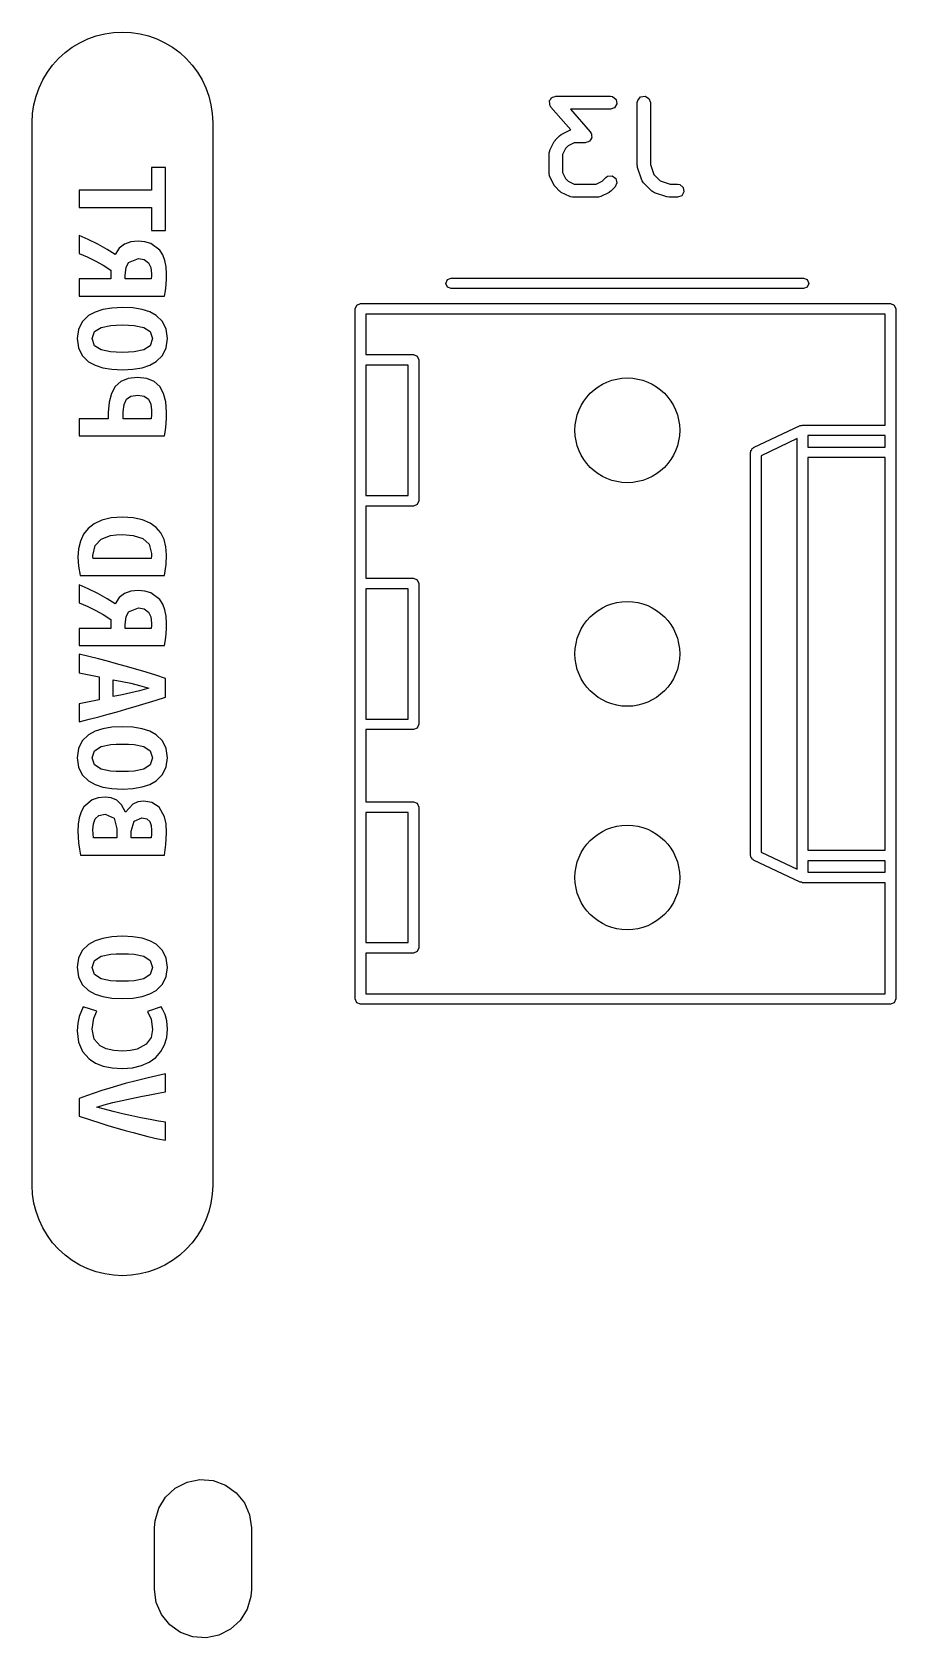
# Model space of a CAD drawing. Extents: x 64 to 231, y -147 to -43.
# Drawn here: x 64.26 to 74.07, y -94.49 to -76.25 of the extents above; entities that cross this region are included whole.
import ezdxf

# ---------------------------------------------------------------- set-up
doc = ezdxf.new("R2010")
doc.units = 0
doc.layers.add('BLACK', color=7, linetype='CONTINUOUS')

msp = doc.modelspace()

# ---------------------------------------------------------------- linework, layer by layer
at = {"layer": 'BLACK', "linetype": 'CONTINUOUS'}
for p, q in [((65.082, -76.2676), (65.1815, -76.2528)), ((65.1815, -76.2528), (65.282, -76.2479)), ((65.282, -76.2479), (65.3825, -76.2528)), ((65.3825, -76.2528), (65.482, -76.2676)), ((64.6315, -76.4806), (64.7123, -76.4207)), ((64.7123, -76.4207), (64.7986, -76.369)), ((64.7986, -76.369), (64.8896, -76.3259)), ((64.8896, -76.3259), (64.9843, -76.292)), ((64.9843, -76.292), (65.082, -76.2676)), ((65.482, -76.2676), (65.5797, -76.292)), ((65.5797, -76.292), (65.6744, -76.3259)), ((65.6744, -76.3259), (65.7654, -76.369)), ((65.7654, -76.369), (65.8517, -76.4207)), ((65.8517, -76.4207), (65.9325, -76.4806)), ((64.4894, -76.6228), (64.5569, -76.5482)), ((64.5569, -76.5482), (64.6315, -76.4806)), ((65.9325, -76.4806), (66.0071, -76.5482)), ((66.0071, -76.5482), (66.0746, -76.6228)), ((64.3347, -76.8809), (64.3777, -76.7899)), ((64.3777, -76.7899), (64.4294, -76.7036)), ((64.4294, -76.7036), (64.4894, -76.6228)), ((66.0746, -76.6228), (66.1346, -76.7036)), ((66.1346, -76.7036), (66.1863, -76.7899)), ((66.1863, -76.7899), (66.2293, -76.8809)), ((64.2763, -77.0732), (64.3008, -76.9756)), ((64.3008, -76.9756), (64.3347, -76.8809)), ((66.2293, -76.8809), (66.2632, -76.9756)), ((66.2632, -76.9756), (66.2877, -77.0732)), ((70.1627, -76.9899), (70.1665, -76.9852)), ((70.1665, -76.9852), (70.1863, -76.9813)), ((70.1863, -76.9813), (70.2053, -76.9744)), ((70.2053, -76.9744), (70.8244, -76.9744)), ((70.8244, -76.9744), (70.85, -76.9789)), ((70.85, -76.9789), (70.8893, -77.0119)), ((71.1349, -77.0237), (71.1678, -76.9844)), ((71.1678, -76.9844), (71.2184, -76.9755)), ((71.2184, -76.9755), (71.2628, -77.0012)), ((64.2615, -77.1728), (64.2763, -77.0732)), ((66.2877, -77.0732), (66.3025, -77.1728)), ((70.1315, -77.0364), (70.1345, -77.0312)), ((70.135, -77.0563), (70.1315, -77.0364)), ((70.1343, -77.0252), (70.147, -77.0094)), ((70.1345, -77.0312), (70.1343, -77.0252)), ((70.1354, -77.0765), (70.135, -77.0563)), ((70.1398, -77.0838), (70.1354, -77.0765)), ((70.1404, -77.0869), (70.1398, -77.0838)), ((70.1431, -77.0891), (70.1404, -77.0869)), ((70.1489, -77.0988), (70.1431, -77.0891)), ((70.147, -77.0094), (70.1571, -76.9919)), ((70.3766, -77.359), (70.1489, -77.0988)), ((70.1571, -76.9919), (70.1627, -76.9899)), ((70.8244, -77.1244), (70.3706, -77.1244)), ((70.3706, -77.1244), (70.5951, -77.3809)), ((70.8726, -77.1068), (70.8244, -77.1244)), ((70.8982, -77.0624), (70.8726, -77.1068)), ((70.8893, -77.0119), (70.8982, -77.0624)), ((71.1303, -77.0494), (71.1349, -77.0237)), ((71.1303, -77.7637), (71.1303, -77.0494)), ((71.2628, -77.0012), (71.2803, -77.0494)), ((71.2803, -77.0494), (71.2803, -77.7515)), ((64.2566, -77.2733), (64.2615, -77.1728)), ((64.2566, -89.3507), (64.2566, -77.2733)), ((66.3025, -77.1728), (66.3074, -77.2733)), ((66.3074, -77.2733), (66.3074, -89.3507)), ((70.1383, -77.5873), (70.1859, -77.492)), ((70.1859, -77.492), (70.1992, -77.474)), ((70.1992, -77.474), (70.1999, -77.4725)), ((70.1999, -77.4725), (70.2475, -77.4249)), ((70.2475, -77.4249), (70.2659, -77.4121)), ((70.2659, -77.4121), (70.267, -77.4109)), ((70.267, -77.4109), (70.3623, -77.3633)), ((70.4135, -77.5053), (70.345, -77.5396)), ((70.3623, -77.3633), (70.3766, -77.359)), ((70.5387, -77.5053), (70.4135, -77.5053)), ((70.5577, -77.4984), (70.5387, -77.5053)), ((70.5775, -77.4945), (70.5577, -77.4984)), ((70.5813, -77.4898), (70.5775, -77.4945)), ((70.5869, -77.4878), (70.5813, -77.4898)), ((70.597, -77.4703), (70.5869, -77.4878)), ((70.5951, -77.3809), (70.601, -77.3906)), ((70.6097, -77.4545), (70.597, -77.4703)), ((70.601, -77.3906), (70.6036, -77.3928)), ((70.6036, -77.3928), (70.6042, -77.3959)), ((70.6042, -77.3959), (70.6086, -77.4032)), ((70.6086, -77.4032), (70.609, -77.4234)), ((70.609, -77.4234), (70.6125, -77.4434)), ((70.6125, -77.4434), (70.6095, -77.4485)), ((70.6095, -77.4485), (70.6097, -77.4545)), ((70.1303, -77.6208), (70.1349, -77.5952)), ((70.1303, -77.8589), (70.1303, -77.6208)), ((70.1349, -77.5952), (70.1377, -77.5917)), ((70.1377, -77.5917), (70.1383, -77.5873)), ((70.3146, -77.57), (70.2803, -77.6385)), ((70.2803, -77.6385), (70.2803, -77.8412)), ((70.345, -77.5396), (70.3146, -77.57)), ((65.7725, -77.7859), (65.6106, -77.7859)), ((65.6106, -77.7859), (65.6106, -78.0447)), ((65.7725, -78.5003), (65.7725, -77.7859)), ((70.1319, -77.8631), (70.1303, -77.8589)), ((70.1308, -77.8675), (70.1319, -77.8631)), ((70.1383, -77.8924), (70.1308, -77.8675)), ((70.1859, -77.9877), (70.1383, -77.8924)), ((70.2803, -77.8412), (70.3146, -77.9097)), ((70.7713, -77.9011), (70.7927, -77.8862)), ((70.7927, -77.8862), (70.8438, -77.8817)), ((70.8438, -77.8817), (70.8858, -77.9111)), ((71.1309, -77.7652), (71.1303, -77.7637)), ((71.1342, -77.7874), (71.1309, -77.7652)), ((71.1818, -77.9302), (71.1342, -77.7874)), ((71.2803, -77.7515), (71.3185, -77.866)), ((71.3185, -77.866), (71.3887, -77.9362)), ((64.7899, -78.0447), (64.7899, -78.2415)), ((65.6106, -78.0447), (64.7899, -78.0447)), ((70.1871, -77.9888), (70.1859, -77.9877)), ((70.1999, -78.0072), (70.1871, -77.9888)), ((70.2475, -78.0548), (70.1999, -78.0072)), ((70.249, -78.0555), (70.2475, -78.0548)), ((70.267, -78.0688), (70.249, -78.0555)), ((70.3623, -78.1165), (70.267, -78.0688)), ((70.3146, -77.9097), (70.345, -77.9401)), ((70.345, -77.9401), (70.4135, -77.9744)), ((70.4135, -77.9744), (70.6638, -77.9744)), ((70.6638, -77.9744), (70.7323, -77.9401)), ((70.8103, -78.0688), (70.7151, -78.1165)), ((70.7323, -77.9401), (70.7713, -77.9011)), ((70.8114, -78.0677), (70.8103, -78.0688)), ((70.8298, -78.0548), (70.8114, -78.0677)), ((70.8774, -78.0072), (70.8298, -78.0548)), ((70.8991, -77.9607), (70.8774, -78.0072)), ((70.8858, -77.9111), (70.8991, -77.9607)), ((71.1846, -77.9338), (71.1818, -77.9302)), ((71.185, -77.9382), (71.1846, -77.9338)), ((71.1999, -77.9596), (71.185, -77.9382)), ((71.2952, -78.0548), (71.1999, -77.9596)), ((71.2992, -78.0567), (71.2952, -78.0548)), ((71.3016, -78.0605), (71.2992, -78.0567)), ((71.3245, -78.0729), (71.3016, -78.0605)), ((71.4673, -78.1205), (71.3245, -78.0729)), ((71.3887, -77.9362), (71.5032, -77.9744)), ((71.5032, -77.9744), (71.5863, -77.9744)), ((71.5863, -77.9744), (71.6119, -77.9789)), ((71.6119, -77.9789), (71.6512, -78.0119)), ((71.6601, -78.0624), (71.6345, -78.1068)), ((71.6512, -78.0119), (71.6601, -78.0624)), ((64.7899, -78.2415), (65.6106, -78.2415)), ((65.6106, -78.2415), (65.6106, -78.5003)), ((70.3667, -78.117), (70.3623, -78.1165)), ((70.3702, -78.1199), (70.3667, -78.117)), ((70.3958, -78.1244), (70.3702, -78.1199)), ((70.6815, -78.1244), (70.3958, -78.1244)), ((70.6857, -78.1228), (70.6815, -78.1244)), ((70.6901, -78.1239), (70.6857, -78.1228)), ((70.7151, -78.1165), (70.6901, -78.1239)), ((71.469, -78.1205), (71.4673, -78.1205)), ((71.491, -78.1244), (71.469, -78.1205)), ((71.5863, -78.1244), (71.491, -78.1244)), ((71.6345, -78.1068), (71.5863, -78.1244)), ((64.8939, -78.6027), (64.7899, -78.5574)), ((64.7899, -78.5574), (64.7899, -78.7622)), ((65.0034, -78.6574), (64.8939, -78.6027)), ((65.4614, -78.6225), (65.3796, -78.6313)), ((65.5386, -78.6291), (65.4614, -78.6225)), ((65.6106, -78.5003), (65.7725, -78.5003)), ((64.7899, -78.7622), (64.8833, -78.8017)), ((64.8833, -78.8017), (64.9732, -78.8472)), ((65.1082, -78.7162), (65.0034, -78.6574)), ((65.1994, -78.7733), (65.1082, -78.7162)), ((65.2443, -78.7039), (65.1994, -78.7733)), ((65.3058, -78.6574), (65.2443, -78.7039)), ((65.3796, -78.6313), (65.3058, -78.6574)), ((65.6051, -78.6487), (65.5386, -78.6291)), ((65.7059, -78.7241), (65.6051, -78.6487)), ((65.7404, -78.7781), (65.7059, -78.7241)), ((65.7646, -78.8416), (65.7404, -78.7781)), ((64.9732, -78.8472), (65.0619, -78.8974)), ((65.0619, -78.8974), (65.1518, -78.9511)), ((65.1518, -78.9511), (65.1518, -79.0527)), ((65.3137, -79.0099), (65.3235, -78.9238)), ((65.3235, -78.9238), (65.3526, -78.8654)), ((65.3526, -78.8654), (65.463, -78.821)), ((65.463, -78.821), (65.5304, -78.8329)), ((65.5304, -78.8329), (65.5773, -78.8686)), ((65.5773, -78.8686), (65.6047, -78.9238)), ((65.6047, -78.9238), (65.6138, -78.994)), ((65.7789, -78.9138), (65.7646, -78.8416)), ((65.7836, -78.994), (65.7789, -78.9138)), ((65.1518, -79.0527), (64.7899, -79.0527)), ((64.7899, -79.0527), (64.7899, -79.248)), ((65.3137, -79.0527), (65.3137, -79.0099)), ((65.609, -79.0527), (65.3137, -79.0527)), ((65.613, -79.021), (65.609, -79.0527)), ((65.6138, -78.994), (65.613, -79.021)), ((65.7702, -79.1853), (65.7781, -79.1162)), ((65.7781, -79.1162), (65.7821, -79.0496)), ((65.7821, -79.0496), (65.7836, -78.994)), ((68.957, -79.102), (68.9746, -79.0596)), ((68.9746, -79.1444), (68.957, -79.102)), ((68.9746, -79.0596), (69.017, -79.042)), ((69.017, -79.162), (68.9746, -79.1444)), ((69.017, -79.042), (73.017, -79.042)), ((73.017, -79.162), (69.017, -79.162)), ((73.017, -79.042), (73.0594, -79.0596)), ((73.0594, -79.1444), (73.017, -79.162)), ((73.0594, -79.0596), (73.077, -79.102)), ((73.077, -79.102), (73.0594, -79.1444)), ((64.7899, -79.248), (65.7583, -79.248)), ((65.7583, -79.248), (65.7702, -79.1853)), ((67.927, -79.392), (67.9446, -79.3496)), ((67.9446, -79.3496), (67.987, -79.332)), ((67.987, -79.332), (74.007, -79.332)), ((74.007, -79.332), (74.0494, -79.3496)), ((74.0494, -79.3496), (74.067, -79.392)), ((64.8267, -79.5385), (64.7836, -79.6253)), ((64.8986, -79.4687), (64.8267, -79.5385)), ((64.9711, -79.4284), (64.8986, -79.4687)), ((65.0592, -79.3996), (64.9711, -79.4284)), ((65.1628, -79.3823), (65.0592, -79.3996)), ((65.282, -79.3766), (65.1628, -79.3823)), ((65.4012, -79.3822), (65.282, -79.3766)), ((65.5048, -79.3992), (65.4012, -79.3822)), ((65.5929, -79.4275), (65.5048, -79.3992)), ((65.6654, -79.4671), (65.5929, -79.4275)), ((65.7373, -79.5366), (65.6654, -79.4671)), ((65.7804, -79.6244), (65.7373, -79.5366)), ((67.927, -87.232), (67.927, -79.392)), ((73.947, -79.452), (68.047, -79.452)), ((68.047, -79.452), (68.047, -79.912)), ((73.947, -80.712), (73.947, -79.452)), ((74.067, -79.392), (74.067, -87.232)), ((64.7836, -79.6253), (64.7692, -79.729)), ((64.9391, -79.7306), (64.9661, -79.6504)), ((64.9661, -79.6504), (65.0399, -79.6028)), ((65.0399, -79.6028), (65.1487, -79.5806)), ((65.1487, -79.5806), (65.2129, -79.5764)), ((65.2129, -79.5764), (65.282, -79.575)), ((65.282, -79.575), (65.3513, -79.5764)), ((65.3513, -79.5764), (65.4161, -79.5806)), ((65.4161, -79.5806), (65.5249, -79.6028)), ((65.5249, -79.6028), (65.5979, -79.6496)), ((65.5979, -79.6496), (65.6249, -79.7306)), ((65.7948, -79.7306), (65.7804, -79.6244)), ((64.7692, -79.729), (64.7836, -79.8353)), ((64.7836, -79.8353), (64.8267, -79.9234)), ((64.9661, -79.8116), (64.9391, -79.7306)), ((65.0391, -79.8584), (64.9661, -79.8116)), ((65.1479, -79.8806), (65.0391, -79.8584)), ((65.2127, -79.8848), (65.1479, -79.8806)), ((65.282, -79.8862), (65.2127, -79.8848)), ((65.3511, -79.8848), (65.282, -79.8862)), ((65.4154, -79.8806), (65.3511, -79.8848)), ((65.5241, -79.8584), (65.4154, -79.8806)), ((65.5979, -79.8116), (65.5241, -79.8584)), ((65.6249, -79.7306), (65.5979, -79.8116)), ((65.7373, -79.9204), (65.7804, -79.8336)), ((65.7804, -79.8336), (65.7948, -79.7306)), ((64.8267, -79.9234), (64.8986, -79.9933)), ((64.8986, -79.9933), (64.9711, -80.0333)), ((64.9711, -80.0333), (65.0592, -80.0618)), ((65.0592, -80.0618), (65.1628, -80.0789)), ((65.1628, -80.0789), (65.282, -80.0846)), ((65.282, -80.0846), (65.4012, -80.0788)), ((65.4012, -80.0788), (65.5048, -80.0612)), ((65.5048, -80.0612), (65.5929, -80.0319)), ((65.5929, -80.0319), (65.6654, -79.9909)), ((65.6654, -79.9909), (65.7373, -79.9204)), ((68.047, -79.912), (68.587, -79.912)), ((68.047, -80.032), (68.047, -81.512)), ((68.527, -80.032), (68.047, -80.032)), ((68.527, -81.512), (68.527, -80.032)), ((68.587, -79.912), (68.6294, -79.9296)), ((68.6294, -79.9296), (68.647, -79.972)), ((68.647, -79.972), (68.647, -81.572)), ((65.2635, -80.2181), (65.2002, -80.2759)), ((65.3484, -80.1835), (65.2635, -80.2181)), ((65.455, -80.1719), (65.3484, -80.1835)), ((65.5606, -80.1834), (65.455, -80.1719)), ((65.6445, -80.2178), (65.5606, -80.1834)), ((65.7067, -80.2751), (65.6445, -80.2178)), ((65.1566, -80.3548), (65.1304, -80.453)), ((65.2002, -80.2759), (65.1566, -80.3548)), ((65.3009, -80.4787), (65.3288, -80.4196)), ((65.3288, -80.4196), (65.3794, -80.3839)), ((65.3794, -80.3839), (65.4566, -80.3719)), ((65.4566, -80.3719), (65.5298, -80.3837)), ((65.5298, -80.3837), (65.5781, -80.4188)), ((65.5781, -80.4188), (65.6049, -80.4734)), ((65.7494, -80.3533), (65.7067, -80.2751)), ((65.7751, -80.4501), (65.7494, -80.3533)), ((65.7836, -80.5656), (65.7751, -80.4501)), ((65.1304, -80.453), (65.1217, -80.5704)), ((65.1217, -80.5704), (65.1217, -80.6402)), ((65.2915, -80.5609), (65.3009, -80.4787)), ((65.2915, -80.6402), (65.2915, -80.5609)), ((65.6049, -80.4734), (65.6138, -80.5434)), ((65.613, -80.5918), (65.609, -80.6402)), ((65.6138, -80.5434), (65.613, -80.5918)), ((65.7781, -80.699), (65.7821, -80.6275)), ((65.7821, -80.6275), (65.7836, -80.5656)), ((65.1217, -80.6402), (64.7899, -80.6402)), ((64.7899, -80.6402), (64.7899, -80.8355)), ((65.609, -80.6402), (65.2915, -80.6402)), ((65.7598, -80.8355), (65.7709, -80.7712)), ((65.7709, -80.7712), (65.7781, -80.699)), ((72.4514, -80.9677), (72.9814, -80.7177)), ((72.9814, -80.7177), (72.9947, -80.7171)), ((72.9947, -80.7171), (73.007, -80.712)), ((73.007, -80.712), (73.947, -80.712)), ((64.7899, -80.8355), (65.7598, -80.8355)), ((72.4205, -81.0017), (72.4295, -80.9919)), ((72.4295, -80.9919), (72.4346, -80.9796)), ((72.4346, -80.9796), (72.4443, -80.9755)), ((72.4443, -80.9755), (72.4514, -80.9677)), ((72.947, -80.8666), (72.537, -81.06)), ((72.947, -85.7574), (72.947, -80.8666)), ((73.067, -80.832), (73.067, -80.962)), ((73.947, -80.832), (73.067, -80.832)), ((73.067, -80.962), (73.947, -80.962)), ((73.947, -80.962), (73.947, -80.832)), ((72.417, -81.022), (72.421, -81.0123)), ((72.417, -85.602), (72.417, -81.022)), ((72.421, -81.0123), (72.4205, -81.0017)), ((72.537, -81.06), (72.537, -85.564)), ((73.067, -81.082), (73.067, -85.542)), ((73.947, -81.082), (73.067, -81.082)), ((73.947, -85.542), (73.947, -81.082)), ((68.047, -81.512), (68.527, -81.512)), ((68.587, -81.632), (68.047, -81.632)), ((68.047, -81.632), (68.047, -82.452)), ((68.6294, -81.6144), (68.587, -81.632)), ((68.647, -81.572), (68.6294, -81.6144)), ((64.8931, -81.8864), (64.8409, -81.9525)), ((64.9623, -81.8326), (64.8931, -81.8864)), ((65.0494, -81.792), (64.9623, -81.8326)), ((65.1556, -81.7664), (65.0494, -81.792)), ((65.282, -81.7578), (65.1556, -81.7664)), ((65.4056, -81.7656), (65.282, -81.7578)), ((65.5098, -81.7888), (65.4056, -81.7656)), ((65.5959, -81.8259), (65.5098, -81.7888)), ((65.6654, -81.8753), (65.5959, -81.8259)), ((65.7184, -81.937), (65.6654, -81.8753)), ((64.805, -82.0301), (64.7841, -82.1176)), ((64.8409, -81.9525), (64.805, -82.0301)), ((64.947, -82.1928), (64.9724, -82.0809)), ((64.9724, -82.0809), (65.0423, -82.0079)), ((65.0423, -82.0079), (65.1479, -81.9682)), ((65.1479, -81.9682), (65.212, -81.9593)), ((65.212, -81.9593), (65.282, -81.9563)), ((65.282, -81.9563), (65.4058, -81.9658)), ((65.4058, -81.9658), (65.5122, -81.9991)), ((65.5122, -81.9991), (65.586, -82.0642)), ((65.586, -82.0642), (65.6138, -82.1706)), ((65.7551, -82.011), (65.7184, -81.937)), ((65.7765, -82.0954), (65.7551, -82.011)), ((64.7841, -82.1176), (64.7772, -82.2134)), ((64.7772, -82.2134), (64.7827, -82.3158)), ((64.947, -82.2103), (64.947, -82.1928)), ((64.9486, -82.2277), (64.947, -82.2103)), ((65.609, -82.2277), (64.9486, -82.2277)), ((65.613, -82.1992), (65.609, -82.2277)), ((65.6138, -82.1706), (65.613, -82.1992)), ((65.7836, -82.188), (65.7765, -82.0954)), ((65.7789, -82.2976), (65.7836, -82.188)), ((64.7827, -82.3158), (64.801, -82.423)), ((64.801, -82.423), (65.7598, -82.423)), ((65.7598, -82.423), (65.7789, -82.2976)), ((68.047, -82.452), (68.587, -82.452)), ((68.587, -82.452), (68.6294, -82.4696)), ((64.8939, -82.5714), (64.7899, -82.5262)), ((64.7899, -82.5262), (64.7899, -82.731)), ((65.0034, -82.6262), (64.8939, -82.5714)), ((65.1082, -82.6849), (65.0034, -82.6262)), ((65.3058, -82.6262), (65.2443, -82.6726)), ((65.3796, -82.6), (65.3058, -82.6262)), ((65.4614, -82.5913), (65.3796, -82.6)), ((65.5386, -82.5978), (65.4614, -82.5913)), ((65.6051, -82.6175), (65.5386, -82.5978)), ((65.7059, -82.6929), (65.6051, -82.6175)), ((68.047, -82.572), (68.047, -84.052)), ((68.527, -82.572), (68.047, -82.572)), ((68.527, -84.052), (68.527, -82.572)), ((68.6294, -82.4696), (68.647, -82.512)), ((68.647, -82.512), (68.647, -84.112)), ((64.7899, -82.731), (64.8833, -82.7705)), ((64.8833, -82.7705), (64.9732, -82.8159)), ((64.9732, -82.8159), (65.0619, -82.8661)), ((65.1994, -82.7421), (65.1082, -82.6849)), ((65.2443, -82.6726), (65.1994, -82.7421)), ((65.3526, -82.8342), (65.463, -82.7897)), ((65.463, -82.7897), (65.5304, -82.8016)), ((65.5304, -82.8016), (65.5773, -82.8373)), ((65.7404, -82.7468), (65.7059, -82.6929)), ((65.7646, -82.8103), (65.7404, -82.7468)), ((65.7789, -82.8826), (65.7646, -82.8103)), ((65.0619, -82.8661), (65.1518, -82.9199)), ((65.1518, -82.9199), (65.1518, -83.0215)), ((65.3137, -82.9786), (65.3235, -82.8925)), ((65.3137, -83.0215), (65.3137, -82.9786)), ((65.3235, -82.8925), (65.3526, -82.8342)), ((65.5773, -82.8373), (65.6047, -82.8925)), ((65.6047, -82.8925), (65.6138, -82.9627)), ((65.613, -82.9897), (65.609, -83.0215)), ((65.6138, -82.9627), (65.613, -82.9897)), ((65.7836, -82.9627), (65.7789, -82.8826)), ((65.7821, -83.0183), (65.7836, -82.9627)), ((65.1518, -83.0215), (64.7899, -83.0215)), ((64.7899, -83.0215), (64.7899, -83.2167)), ((65.609, -83.0215), (65.3137, -83.0215)), ((65.7583, -83.2167), (65.7702, -83.154)), ((65.7702, -83.154), (65.7781, -83.085)), ((65.7781, -83.085), (65.7821, -83.0183)), ((64.7899, -83.2167), (65.7583, -83.2167)), ((64.9013, -83.343), (64.7899, -83.3168)), ((64.7899, -83.3168), (64.7899, -83.5263)), ((65.0095, -83.3695), (64.9013, -83.343)), ((65.1144, -83.3963), (65.0095, -83.3695)), ((64.7899, -83.5263), (65.0169, -83.5724)), ((65.2161, -83.4234), (65.1144, -83.3963)), ((65.3145, -83.4509), (65.2161, -83.4234)), ((65.434, -83.4855), (65.3145, -83.4509)), ((65.5501, -83.5202), (65.434, -83.4855)), ((65.6629, -83.5549), (65.5501, -83.5202)), ((65.0169, -83.5724), (65.0169, -83.8343)), ((65.1788, -83.7978), (65.1788, -83.6057)), ((65.1788, -83.6057), (65.2804, -83.6247)), ((65.2804, -83.6247), (65.378, -83.6462)), ((65.378, -83.6462), (65.4765, -83.6716)), ((65.4765, -83.7303), (65.378, -83.7557)), ((65.4765, -83.6716), (65.582, -83.7009)), ((65.582, -83.7009), (65.4765, -83.7303)), ((65.7725, -83.5898), (65.6629, -83.5549)), ((65.7725, -83.8025), (65.7725, -83.5898)), ((65.0169, -83.8343), (64.7899, -83.8787)), ((64.7899, -83.8787), (64.7899, -84.0819)), ((65.2804, -83.7779), (65.1788, -83.7978)), ((65.378, -83.7557), (65.2804, -83.7779)), ((65.3193, -83.9406), (65.4372, -83.9052)), ((65.4372, -83.9052), (65.5521, -83.8704)), ((65.5521, -83.8704), (65.6638, -83.8362)), ((65.6638, -83.8362), (65.7725, -83.8025)), ((64.7899, -84.0819), (64.904, -84.0539)), ((64.904, -84.0539), (65.014, -84.0258)), ((65.014, -84.0258), (65.1199, -83.9975)), ((65.1199, -83.9975), (65.2217, -83.9692)), ((65.2217, -83.9692), (65.3193, -83.9406)), ((68.047, -84.052), (68.527, -84.052)), ((64.8986, -84.2312), (64.8267, -84.301)), ((64.9711, -84.1909), (64.8986, -84.2312)), ((65.0592, -84.1621), (64.9711, -84.1909)), ((65.1628, -84.1448), (65.0592, -84.1621)), ((65.282, -84.1391), (65.1628, -84.1448)), ((65.4012, -84.1447), (65.282, -84.1391)), ((65.5048, -84.1617), (65.4012, -84.1447)), ((65.5929, -84.19), (65.5048, -84.1617)), ((65.6654, -84.2296), (65.5929, -84.19)), ((65.7373, -84.2991), (65.6654, -84.2296)), ((68.587, -84.172), (68.047, -84.172)), ((68.047, -84.172), (68.047, -84.992)), ((68.6294, -84.1544), (68.587, -84.172)), ((68.647, -84.112), (68.6294, -84.1544)), ((64.7836, -84.3878), (64.7692, -84.4915)), ((64.8267, -84.301), (64.7836, -84.3878)), ((64.9391, -84.4931), (64.9661, -84.4129)), ((64.9661, -84.4129), (65.0399, -84.3653)), ((65.0399, -84.3653), (65.1487, -84.3431)), ((65.1487, -84.3431), (65.2129, -84.3389)), ((65.2129, -84.3389), (65.282, -84.3375)), ((65.282, -84.3375), (65.3513, -84.3389)), ((65.3513, -84.3389), (65.4161, -84.3431)), ((65.4161, -84.3431), (65.5249, -84.3653)), ((65.5249, -84.3653), (65.5979, -84.4121)), ((65.5979, -84.4121), (65.6249, -84.4931)), ((65.7804, -84.3869), (65.7373, -84.2991)), ((65.7948, -84.4931), (65.7804, -84.3869)), ((64.7692, -84.4915), (64.7836, -84.5978)), ((64.7836, -84.5978), (64.8267, -84.6859)), ((64.9661, -84.5741), (64.9391, -84.4931)), ((65.0391, -84.6209), (64.9661, -84.5741)), ((65.1479, -84.6431), (65.0391, -84.6209)), ((65.2127, -84.6473), (65.1479, -84.6431)), ((65.282, -84.6487), (65.2127, -84.6473)), ((65.3511, -84.6473), (65.282, -84.6487)), ((65.4154, -84.6431), (65.3511, -84.6473)), ((65.5241, -84.6209), (65.4154, -84.6431)), ((65.5979, -84.5741), (65.5241, -84.6209)), ((65.6249, -84.4931), (65.5979, -84.5741)), ((65.7373, -84.6829), (65.7804, -84.5961)), ((65.7804, -84.5961), (65.7948, -84.4931)), ((64.8267, -84.6859), (64.8986, -84.7558)), ((64.8986, -84.7558), (64.9711, -84.7958)), ((64.9711, -84.7958), (65.0592, -84.8243)), ((65.0592, -84.8243), (65.1628, -84.8414)), ((65.4012, -84.8413), (65.5048, -84.8237)), ((65.5048, -84.8237), (65.5929, -84.7944)), ((65.5929, -84.7944), (65.6654, -84.7535)), ((65.6654, -84.7535), (65.7373, -84.6829)), ((64.9383, -84.9693), (64.8431, -85.0511)), ((65.0052, -84.9467), (64.9383, -84.9693)), ((65.0867, -84.9392), (65.0052, -84.9467)), ((65.1534, -84.9481), (65.0867, -84.9392)), ((65.2169, -84.9749), (65.1534, -84.9481)), ((65.1628, -84.8414), (65.282, -84.8471)), ((65.2725, -85.0267), (65.2169, -84.9749)), ((65.282, -84.8471), (65.4012, -84.8413)), ((65.459, -84.9938), (65.4011, -85.0194)), ((65.5249, -84.9852), (65.459, -84.9938)), ((65.617, -84.9995), (65.5249, -84.9852)), ((65.7003, -85.0535), (65.617, -84.9995)), ((68.047, -84.992), (68.587, -84.992)), ((68.587, -84.992), (68.6294, -85.0096)), ((68.6294, -85.0096), (68.647, -85.052)), ((64.7923, -85.1733), (64.7809, -85.2466)), ((64.8125, -85.1075), (64.7923, -85.1733)), ((64.8431, -85.0511), (64.8125, -85.1075)), ((64.9526, -85.244), (64.9732, -85.1876)), ((64.9732, -85.1876), (65.0161, -85.1471)), ((65.0161, -85.1471), (65.0867, -85.1313)), ((65.0867, -85.1313), (65.1891, -85.1765)), ((65.1891, -85.1765), (65.2201, -85.298)), ((65.3153, -85.1106), (65.2725, -85.0267)), ((65.4011, -85.0194), (65.3153, -85.1106)), ((65.4146, -85.2138), (65.5042, -85.1757)), ((65.5042, -85.1757), (65.5606, -85.1868)), ((65.5606, -85.1868), (65.5939, -85.217)), ((65.7606, -85.163), (65.7003, -85.0535)), ((65.7779, -85.2432), (65.7606, -85.163)), ((68.047, -85.112), (68.047, -86.592)), ((68.527, -85.112), (68.047, -85.112)), ((68.527, -86.592), (68.527, -85.112)), ((68.647, -85.052), (68.647, -86.652)), ((64.7809, -85.2466), (64.7772, -85.325)), ((64.7772, -85.325), (64.779, -85.3912)), ((64.947, -85.3091), (64.9526, -85.244)), ((64.9486, -85.3575), (64.947, -85.3091)), ((64.9534, -85.4027), (64.9486, -85.3575)), ((65.2201, -85.298), (65.2201, -85.4027)), ((65.382, -85.3265), (65.4146, -85.2138)), ((65.382, -85.4027), (65.382, -85.3265)), ((65.5939, -85.217), (65.6098, -85.2614)), ((65.6122, -85.3599), (65.6074, -85.4027)), ((65.6098, -85.2614), (65.6138, -85.3138)), ((65.6138, -85.3138), (65.6122, -85.3599)), ((65.7765, -85.4758), (65.7836, -85.344)), ((65.7836, -85.344), (65.7779, -85.2432)), ((64.779, -85.3912), (64.7843, -85.4599)), ((64.7843, -85.4599), (64.7932, -85.5293)), ((64.7932, -85.5293), (64.8058, -85.598)), ((65.2201, -85.4027), (64.9534, -85.4027)), ((65.6074, -85.4027), (65.382, -85.4027)), ((65.7598, -85.598), (65.7765, -85.4758)), ((73.067, -85.542), (73.947, -85.542)), ((64.8058, -85.598), (65.7598, -85.598)), ((72.421, -85.6117), (72.417, -85.602)), ((72.4205, -85.6223), (72.421, -85.6117)), ((72.4295, -85.6321), (72.4205, -85.6223)), ((72.4346, -85.6444), (72.4295, -85.6321)), ((72.4443, -85.6485), (72.4346, -85.6444)), ((72.4514, -85.6563), (72.4443, -85.6485)), ((72.9814, -85.9063), (72.4514, -85.6563)), ((72.537, -85.564), (72.947, -85.7574)), ((73.067, -85.662), (73.067, -85.792)), ((73.947, -85.662), (73.067, -85.662)), ((73.947, -85.792), (73.947, -85.662)), ((72.9947, -85.9069), (72.9814, -85.9063)), ((73.007, -85.912), (72.9947, -85.9069)), ((73.947, -85.912), (73.007, -85.912)), ((73.067, -85.792), (73.947, -85.792)), ((73.947, -87.172), (73.947, -85.912)), ((64.8986, -86.6124), (64.8267, -86.6823)), ((64.9711, -86.5721), (64.8986, -86.6124)), ((65.0592, -86.5434), (64.9711, -86.5721)), ((65.1628, -86.5261), (65.0592, -86.5434)), ((65.282, -86.5203), (65.1628, -86.5261)), ((65.4012, -86.526), (65.282, -86.5203)), ((65.5048, -86.543), (65.4012, -86.526)), ((65.5929, -86.5712), (65.5048, -86.543)), ((65.6654, -86.6108), (65.5929, -86.5712)), ((65.7373, -86.6803), (65.6654, -86.6108)), ((68.047, -86.592), (68.527, -86.592)), ((68.647, -86.652), (68.6294, -86.6944)), ((64.7836, -86.769), (64.7692, -86.8728)), ((64.8267, -86.6823), (64.7836, -86.769)), ((64.9391, -86.8743), (64.9661, -86.7942)), ((64.9661, -86.7942), (65.0399, -86.7466)), ((65.0399, -86.7466), (65.1487, -86.7243)), ((65.1487, -86.7243), (65.2129, -86.7202)), ((65.2129, -86.7202), (65.282, -86.7188)), ((65.282, -86.7188), (65.3513, -86.7202)), ((65.3513, -86.7202), (65.4161, -86.7243)), ((65.4161, -86.7243), (65.5249, -86.7466)), ((65.5249, -86.7466), (65.5979, -86.7934)), ((65.5979, -86.7934), (65.6249, -86.8743)), ((65.7804, -86.7682), (65.7373, -86.6803)), ((65.7948, -86.8743), (65.7804, -86.7682)), ((68.587, -86.712), (68.047, -86.712)), ((68.047, -86.712), (68.047, -87.172)), ((68.6294, -86.6944), (68.587, -86.712)), ((64.7692, -86.8728), (64.7836, -86.979)), ((64.7836, -86.979), (64.8267, -87.0671)), ((64.9661, -86.9553), (64.9391, -86.8743)), ((65.0391, -87.0021), (64.9661, -86.9553)), ((65.1479, -87.0244), (65.0391, -87.0021)), ((65.5241, -87.0021), (65.4154, -87.0244)), ((65.5979, -86.9553), (65.5241, -87.0021)), ((65.6249, -86.8743), (65.5979, -86.9553)), ((65.7373, -87.0641), (65.7804, -86.9774)), ((65.7804, -86.9774), (65.7948, -86.8743)), ((64.8267, -87.0671), (64.8986, -87.1371)), ((64.8986, -87.1371), (64.9711, -87.177)), ((64.9711, -87.177), (65.0592, -87.2055)), ((65.2127, -87.0285), (65.1479, -87.0244)), ((65.282, -87.0299), (65.2127, -87.0285)), ((65.3511, -87.0285), (65.282, -87.0299)), ((65.4154, -87.0244), (65.3511, -87.0285)), ((65.5048, -87.2049), (65.5929, -87.1757)), ((65.5929, -87.1757), (65.6654, -87.1347)), ((65.6654, -87.1347), (65.7373, -87.0641)), ((68.047, -87.172), (73.947, -87.172)), ((64.8375, -87.3204), (64.7907, -87.4324)), ((64.9915, -87.3696), (64.8375, -87.3204)), ((64.9566, -87.4498), (64.9915, -87.3696)), ((65.0592, -87.2055), (65.1628, -87.2227)), ((65.1628, -87.2227), (65.282, -87.2284)), ((65.282, -87.2284), (65.4012, -87.2225)), ((65.4012, -87.2225), (65.5048, -87.2049)), ((65.7233, -87.322), (65.5678, -87.3728)), ((65.5678, -87.3728), (65.6082, -87.4609)), ((65.7424, -87.3546), (65.7233, -87.322)), ((65.7662, -87.4077), (65.7424, -87.3546)), ((67.9446, -87.2744), (67.927, -87.232)), ((67.987, -87.292), (67.9446, -87.2744)), ((74.007, -87.292), (67.987, -87.292)), ((74.0494, -87.2744), (74.007, -87.292)), ((74.067, -87.232), (74.0494, -87.2744)), ((64.7746, -87.5084), (64.7692, -87.5951)), ((64.7907, -87.4324), (64.7746, -87.5084)), ((64.9391, -87.576), (64.9566, -87.4498)), ((65.6082, -87.4609), (65.6249, -87.5792)), ((65.786, -87.4816), (65.7662, -87.4077)), ((65.7948, -87.576), (65.786, -87.4816)), ((64.7692, -87.5951), (64.7841, -87.7228)), ((64.7841, -87.7228), (64.8285, -87.8286)), ((64.9615, -87.6893), (64.9391, -87.576)), ((65.0288, -87.7657), (64.9615, -87.6893)), ((65.5527, -87.7467), (65.4487, -87.8022)), ((65.6082, -87.6689), (65.5527, -87.7467)), ((65.6249, -87.5792), (65.6082, -87.6689)), ((65.7606, -87.7546), (65.7862, -87.6691)), ((65.7862, -87.6691), (65.7948, -87.576)), ((64.8285, -87.8286), (64.9026, -87.9126)), ((64.9026, -87.9126), (64.9763, -87.9605)), ((65.0973, -87.7979), (65.0288, -87.7657)), ((65.1833, -87.8172), (65.0973, -87.7979)), ((65.2868, -87.8237), (65.1833, -87.8172)), ((65.3757, -87.8183), (65.2868, -87.8237)), ((65.4487, -87.8022), (65.3757, -87.8183)), ((65.5874, -87.9489), (65.6606, -87.8959)), ((65.6606, -87.8959), (65.7186, -87.8308)), ((65.7186, -87.8308), (65.7606, -87.7546)), ((64.9763, -87.9605), (65.0641, -87.9947)), ((65.0641, -87.9947), (65.166, -88.0153)), ((65.166, -88.0153), (65.282, -88.0221)), ((65.282, -88.0221), (65.3975, -88.0138)), ((65.3975, -88.0138), (65.4995, -87.9888)), ((65.4995, -87.9888), (65.5874, -87.9489)), ((65.6717, -88.1053), (65.5598, -88.1309)), ((65.7725, -88.084), (65.6717, -88.1053)), ((65.7725, -88.2888), (65.7725, -88.084)), ((65.0494, -88.2729), (64.961, -88.3019)), ((65.1383, -88.2452), (65.0494, -88.2729)), ((65.2262, -88.219), (65.1383, -88.2452)), ((65.313, -88.1944), (65.2262, -88.219)), ((65.4394, -88.1606), (65.313, -88.1944)), ((65.5598, -88.1309), (65.4394, -88.1606)), ((65.69, -88.3031), (65.7725, -88.2888)), ((64.8745, -88.3315), (64.7899, -88.3618)), ((64.7899, -88.3618), (64.7899, -88.5634)), ((64.961, -88.3019), (64.8745, -88.3315)), ((64.9899, -88.4603), (65.0766, -88.4349)), ((65.0778, -88.4859), (64.9899, -88.4603)), ((65.0766, -88.4349), (65.1748, -88.4095)), ((65.1748, -88.4095), (65.2796, -88.3849)), ((65.2796, -88.3849), (65.386, -88.3618)), ((65.386, -88.3618), (65.4917, -88.3404)), ((65.4917, -88.3404), (65.5947, -88.3206)), ((65.5947, -88.3206), (65.69, -88.3031)), ((64.7899, -88.5634), (64.9066, -88.6027)), ((64.9066, -88.6027), (65.0375, -88.6444)), ((65.0375, -88.6444), (65.1295, -88.6725)), ((65.1764, -88.5119), (65.0778, -88.4859)), ((65.2812, -88.5373), (65.1764, -88.5119)), ((65.3876, -88.5611), (65.2812, -88.5373)), ((65.4931, -88.5831), (65.3876, -88.5611)), ((65.5955, -88.6031), (65.4931, -88.5831)), ((65.6902, -88.6198), (65.5955, -88.6031)), ((65.7725, -88.6317), (65.6902, -88.6198)), ((65.7725, -88.8381), (65.7725, -88.6317)), ((65.1295, -88.6725), (65.2213, -88.6994)), ((65.2213, -88.6994), (65.313, -88.7254)), ((65.313, -88.7254), (65.4028, -88.7499)), ((65.4028, -88.7499), (65.4893, -88.7726)), ((65.4893, -88.7726), (65.5725, -88.7936)), ((65.5725, -88.7936), (65.6836, -88.8198)), ((65.6836, -88.8198), (65.7725, -88.8381)), ((64.2615, -89.4512), (64.2566, -89.3507)), ((66.3074, -89.3507), (66.3025, -89.4512)), ((64.2763, -89.5508), (64.2615, -89.4512)), ((64.3008, -89.6484), (64.2763, -89.5508)), ((66.2877, -89.5508), (66.2632, -89.6484)), ((66.3025, -89.4512), (66.2877, -89.5508)), ((64.3347, -89.7431), (64.3008, -89.6484)), ((64.3777, -89.8341), (64.3347, -89.7431)), ((66.2293, -89.7431), (66.1863, -89.8341)), ((66.2632, -89.6484), (66.2293, -89.7431)), ((64.4294, -89.9204), (64.3777, -89.8341)), ((64.4894, -90.0012), (64.4294, -89.9204)), ((66.1346, -89.9204), (66.0746, -90.0012)), ((66.1863, -89.8341), (66.1346, -89.9204)), ((64.5569, -90.0758), (64.4894, -90.0012)), ((64.6315, -90.1434), (64.5569, -90.0758)), ((66.0071, -90.0758), (65.9325, -90.1434)), ((66.0746, -90.0012), (66.0071, -90.0758)), ((64.7123, -90.2033), (64.6315, -90.1434)), ((64.7986, -90.255), (64.7123, -90.2033)), ((64.8896, -90.2981), (64.7986, -90.255)), ((64.9843, -90.332), (64.8896, -90.2981)), ((65.6744, -90.2981), (65.5797, -90.332)), ((65.7654, -90.255), (65.6744, -90.2981)), ((65.8517, -90.2033), (65.7654, -90.255)), ((65.9325, -90.1434), (65.8517, -90.2033)), ((65.082, -90.3564), (64.9843, -90.332)), ((65.1815, -90.3712), (65.082, -90.3564)), ((65.282, -90.3761), (65.1815, -90.3712)), ((65.3825, -90.3712), (65.282, -90.3761)), ((65.482, -90.3564), (65.3825, -90.3712)), ((65.5797, -90.332), (65.482, -90.3564)), ((65.7732, -92.8914), (65.8831, -92.7904)), ((65.8831, -92.7904), (66.0161, -92.7226)), ((66.0161, -92.7226), (66.1625, -92.6931)), ((66.1625, -92.6931), (66.3114, -92.704)), ((66.3114, -92.704), (66.4518, -92.7546)), ((66.4518, -92.7546), (66.5735, -92.8411)), ((66.5735, -92.8411), (66.6675, -92.9571)), ((65.6529, -93.1617), (65.6945, -93.0183)), ((65.6945, -93.0183), (65.7732, -92.8914)), ((66.6675, -92.9571), (66.7267, -93.0941)), ((65.647, -93.242), (65.6529, -93.1617)), ((66.7267, -93.0941), (66.747, -93.242)), ((65.647, -93.942), (65.647, -93.242)), ((66.747, -93.242), (66.747, -93.942)), ((65.6673, -94.0899), (65.647, -93.942)), ((66.747, -93.942), (66.7411, -94.0223)), ((65.7266, -94.2269), (65.6673, -94.0899)), ((66.7411, -94.0223), (66.6994, -94.1657)), ((65.8205, -94.3429), (65.7266, -94.2269)), ((66.6208, -94.2926), (66.5109, -94.3936)), ((66.6994, -94.1657), (66.6208, -94.2926)), ((65.9422, -94.4294), (65.8205, -94.3429)), ((66.0826, -94.48), (65.9422, -94.4294)), ((66.2315, -94.4909), (66.0826, -94.48)), ((66.3779, -94.4614), (66.2315, -94.4909)), ((66.5109, -94.3936), (66.3779, -94.4614))]:
    msp.add_line(p, q, dxfattribs=at)
at = {"layer": 'BLACK'}
for centre in [(71.017, -80.772), (71.017, -83.312), (71.017, -85.852)]:
    msp.add_circle(centre, 0.595, dxfattribs=at)

doc.saveas('drawing.dxf')
